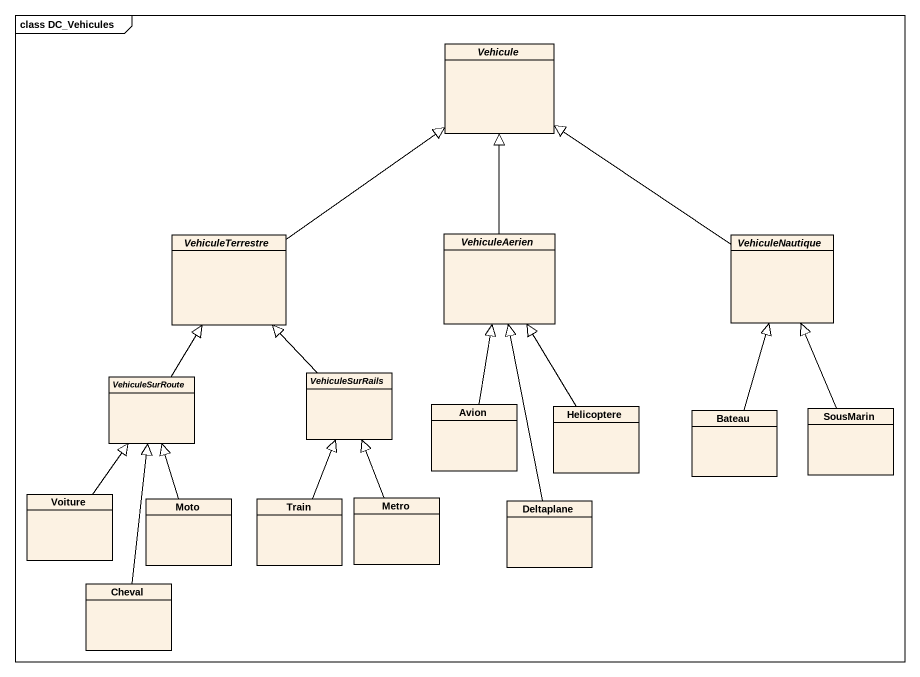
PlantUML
@startuml
mainframe class DC_Vehicules
hide circle
hide empty members
abstract class Vehicule
abstract class VehiculeTerrestre
abstract class VehiculeAerien
abstract class VehiculeNautique
abstract class VehiculeSurRoute
abstract class VehiculeSurRails
class Avion
class Helicoptere
class Bateau
class SousMarin
class Voiture
class Moto
class Train
class Metro
class Deltaplane
class Cheval
VehiculeTerrestre -up-|> Vehicule
VehiculeAerien -up-|> Vehicule
VehiculeNautique -up-|> Vehicule
VehiculeSurRoute -up-|> VehiculeTerrestre
VehiculeSurRails -up-|> VehiculeTerrestre
Avion -up-|> VehiculeAerien
Helicoptere -up-|> VehiculeAerien
Bateau -up-|> VehiculeNautique
SousMarin -up-|> VehiculeNautique
Voiture -up-|> VehiculeSurRoute
Moto -up-|> VehiculeSurRoute
Train -up-|> VehiculeSurRails
Metro -up-|> VehiculeSurRails
Deltaplane -up-|> VehiculeAerien
Cheval -up-|> VehiculeSurRoute
@enduml
